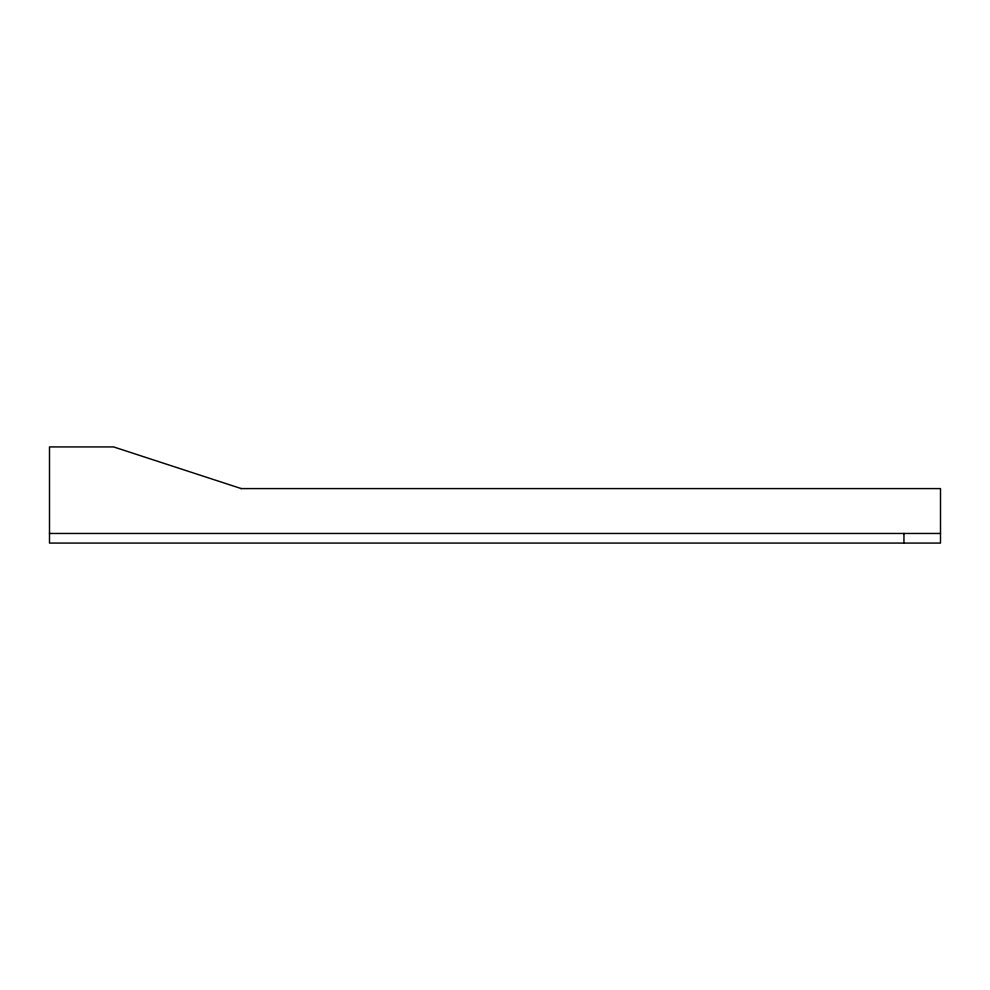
<?xml version="1.0" encoding="UTF-8"?>
<svg xmlns="http://www.w3.org/2000/svg" width="990" height="990" viewBox="0 0 990 990"><rect width="100%" height="100%" fill="white"/><g stroke="black" fill="none" stroke-linecap="round" stroke-linejoin="round"><path stroke-width="1.49" d="M240.904 488.59L940.5 488.59L940.5 543.077L49.5 543.077L49.5 446.923L113.603 446.923L241.275 488.59M49.5 533.462L940.5 533.462M903.957 533.462L903.957 543.077"/></g></svg>
